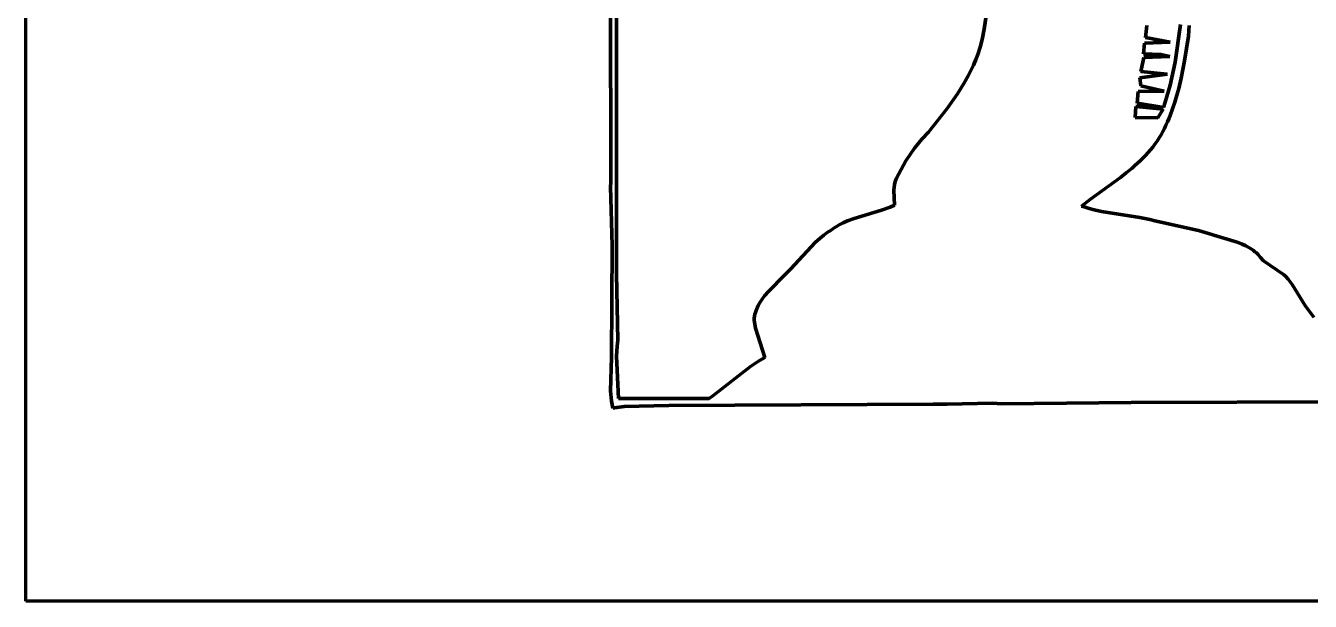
# Model space of a CAD drawing. Header units: millimetres. Extents: x 0 to 12.5, y 0 to 14.6.
# Drawn here: x 0 to 6.21, y 0 to 2.79 of the extents above; entities that cross this region are included whole.
import ezdxf

# ---------------------------------------------------------------- set-up
doc = ezdxf.new("R2010")
doc.units = ezdxf.units.MM
doc.layers.add('color#131313ff', color=7, linetype='CONTINUOUS', lineweight=100)
doc.layers.add('color#fcfcfcff', color=7, linetype='CONTINUOUS', lineweight=100)

msp = doc.modelspace()

# ---------------------------------------------------------------- linework, layer by layer
at = {"layer": 'color#131313ff'}
for p, q in [((2.8298, 2.0278), (2.8272, 3.8424)), ((2.8585, 2.8751), (2.8583, 1.5832)), ((4.637, 2.7702), (4.6484, 2.846)), ((4.6264, 2.7202), (4.637, 2.7702)), ((5.4232, 2.7866), (5.4173, 2.7289)), ((5.56, 2.6094), (5.5863, 2.7917)), ((5.6242, 2.7358), (5.606, 2.6171)), ((5.6286, 2.7877), (5.6242, 2.7358)), ((4.6052, 2.6466), (4.6167, 2.6832)), ((4.6167, 2.6832), (4.6264, 2.7202)), ((5.4119, 2.7014), (5.4077, 2.6495)), ((5.5361, 2.7063), (5.4119, 2.7014)), ((5.4173, 2.7289), (5.5361, 2.7063)), ((4.5851, 2.5958), (4.5966, 2.6225)), ((4.5966, 2.6225), (4.6052, 2.6466)), ((5.4088, 2.6327), (5.3945, 2.5653)), ((5.4077, 2.6495), (5.491, 2.647)), ((5.5338, 2.6372), (5.4088, 2.6327)), ((5.491, 2.647), (5.5338, 2.6372)), ((5.606, 2.6171), (5.5895, 2.5327)), ((4.5593, 2.5438), (4.5726, 2.5695)), ((4.5726, 2.5695), (4.5851, 2.5958)), ((5.5209, 2.5525), (5.3888, 2.5344)), ((5.3945, 2.5653), (5.5209, 2.5525)), ((5.5357, 2.4986), (5.56, 2.6094)), ((4.5071, 2.4568), (4.5379, 2.5059)), ((4.5379, 2.5059), (4.5593, 2.5438)), ((5.3888, 2.5344), (5.3949, 2.4953)), ((5.3949, 2.4953), (5.5068, 2.4698)), ((5.5126, 2.4168), (5.5357, 2.4986)), ((5.5895, 2.5327), (5.5776, 2.4826)), ((4.4569, 2.3855), (4.5071, 2.4568)), ((5.3815, 2.4675), (5.3769, 2.4118)), ((5.5068, 2.4698), (5.3815, 2.4675)), ((5.5686, 2.4495), (5.5586, 2.4167)), ((5.5776, 2.4826), (5.5686, 2.4495)), ((4.3674, 2.2714), (4.4569, 2.3855)), ((5.3693, 2.3949), (5.3669, 2.3425)), ((5.5015, 2.3823), (5.3693, 2.3949)), ((5.3769, 2.4118), (5.5039, 2.3898)), ((5.4758, 2.3399), (5.5015, 2.3823)), ((5.5039, 2.3898), (5.5126, 2.4168)), ((5.5477, 2.3842), (5.5356, 2.3521)), ((5.5586, 2.4167), (5.5477, 2.3842)), ((5.3669, 2.3425), (5.4758, 2.3399)), ((5.5153, 2.3049), (5.5079, 2.2894)), ((5.5224, 2.3205), (5.5153, 2.3049)), ((5.5291, 2.3363), (5.5224, 2.3205)), ((5.5356, 2.3521), (5.5291, 2.3363)), ((4.2993, 2.1937), (4.3349, 2.2374)), ((4.3349, 2.2374), (4.3674, 2.2714)), ((5.4826, 2.2432), (5.4727, 2.228)), ((5.492, 2.2588), (5.4826, 2.2432)), ((5.5001, 2.274), (5.492, 2.2588)), ((5.5079, 2.2894), (5.5001, 2.274)), ((4.2573, 2.1315), (4.2993, 2.1937)), ((5.4403, 2.1851), (5.4286, 2.1716)), ((5.4515, 2.199), (5.4403, 2.1851)), ((5.4623, 2.2133), (5.4515, 2.199)), ((5.4727, 2.228), (5.4623, 2.2133)), ((4.2127, 2.0488), (4.2573, 2.1315)), ((5.3785, 2.1209), (5.3653, 2.109)), ((5.3915, 2.1331), (5.3785, 2.1209)), ((5.4042, 2.1456), (5.3915, 2.1331)), ((5.4166, 2.1585), (5.4042, 2.1456)), ((5.4286, 2.1716), (5.4166, 2.1585)), ((5.2957, 2.0524), (5.1502, 1.9461)), ((5.324, 2.0745), (5.2957, 2.0524)), ((5.3517, 2.0972), (5.324, 2.0745)), ((5.3653, 2.109), (5.3517, 2.0972)), ((2.8296, 2.0067), (2.8298, 2.0278)), ((2.8361, 1.7222), (2.8296, 2.0067)), ((4.2001, 1.9911), (4.2022, 2.0184)), ((4.2034, 1.9172), (4.2001, 1.9911)), ((4.2022, 2.0184), (4.2054, 2.0316)), ((4.2054, 2.0316), (4.2086, 2.0403)), ((4.2086, 2.0403), (4.2127, 2.0488)), ((5.1502, 1.9461), (5.1079, 1.9134)), ((4.0076, 1.8533), (4.1391, 1.8934)), ((4.1391, 1.8934), (4.1823, 1.9085)), ((4.1823, 1.9085), (4.2034, 1.9172)), ((5.1079, 1.9134), (5.1197, 1.9092)), ((5.1197, 1.9092), (5.1436, 1.9018)), ((5.1436, 1.9018), (5.1677, 1.8954)), ((5.1677, 1.8954), (5.2042, 1.8874)), ((5.2042, 1.8874), (5.3891, 1.8581)), ((3.8956, 1.7972), (3.9051, 1.8039)), ((3.9051, 1.8039), (3.9147, 1.8103)), ((3.9147, 1.8103), (3.9245, 1.8162)), ((3.9245, 1.8162), (3.9345, 1.8218)), ((3.9345, 1.8218), (3.9446, 1.8271)), ((3.9446, 1.8271), (3.9548, 1.8321)), ((3.9548, 1.8321), (3.9756, 1.8412)), ((3.9756, 1.8412), (4.0076, 1.8533)), ((5.3891, 1.8581), (5.4379, 1.8479)), ((5.4379, 1.8479), (5.462, 1.8416)), ((5.462, 1.8416), (5.6727, 1.7956)), ((3.8192, 1.7368), (3.8433, 1.7586)), ((3.8433, 1.7586), (3.86, 1.7722)), ((3.86, 1.7722), (3.8775, 1.7852)), ((3.8775, 1.7852), (3.8956, 1.7972)), ((5.6727, 1.7956), (5.7381, 1.7749)), ((5.7381, 1.7749), (5.7465, 1.772)), ((5.7465, 1.772), (5.8597, 1.7379)), ((2.8342, 1.1806), (2.8361, 1.7222)), ((3.7006, 1.61), (3.8192, 1.7368)), ((5.8597, 1.7379), (5.885, 1.7283)), ((5.885, 1.7283), (5.9014, 1.7208)), ((5.9014, 1.7208), (5.9171, 1.7124)), ((5.9171, 1.7124), (5.9247, 1.7078)), ((5.9247, 1.7078), (5.9321, 1.7029)), ((5.9321, 1.7029), (5.9394, 1.6977)), ((5.9394, 1.6977), (5.9464, 1.6921)), ((5.9464, 1.6921), (5.9531, 1.6862)), ((5.9531, 1.6862), (5.9597, 1.6798)), ((5.9597, 1.6798), (5.9659, 1.6731)), ((5.9659, 1.6731), (5.9719, 1.6659)), ((5.9719, 1.6659), (5.9883, 1.6479)), ((5.9883, 1.6479), (6.0837, 1.5823)), ((2.8583, 1.5832), (2.8638, 1.2639)), ((3.5924, 1.4994), (3.6702, 1.5792)), ((3.6702, 1.5792), (3.7006, 1.61)), ((6.0837, 1.5823), (6.0933, 1.5734)), ((6.0933, 1.5734), (6.1063, 1.5591)), ((6.1063, 1.5591), (6.1255, 1.5333)), ((3.5742, 1.4781), (3.5924, 1.4994)), ((6.1255, 1.5333), (6.1908, 1.4289)), ((3.5399, 1.4241), (3.5439, 1.4323)), ((3.5439, 1.4323), (3.5483, 1.4403)), ((3.5483, 1.4403), (3.5529, 1.4481)), ((3.5529, 1.4481), (3.5631, 1.4634)), ((3.5631, 1.4634), (3.5742, 1.4781)), ((3.5234, 1.3615), (3.5244, 1.3711)), ((3.5244, 1.3711), (3.5258, 1.3804)), ((3.5258, 1.3804), (3.5278, 1.3896)), ((3.5278, 1.3896), (3.5302, 1.3985)), ((3.5302, 1.3985), (3.533, 1.4072)), ((3.533, 1.4072), (3.5363, 1.4158)), ((3.5363, 1.4158), (3.5399, 1.4241)), ((6.1908, 1.4289), (6.2304, 1.3762)), ((3.5297, 1.323), (3.5234, 1.3615)), ((3.5755, 1.18), (3.5297, 1.323)), ((2.8638, 1.2639), (2.8605, 1.2347)), ((2.8605, 1.2347), (2.8585, 1.186)), ((2.8585, 1.186), (2.8668, 0.9813)), ((2.8292, 1.0191), (2.8342, 1.1806)), ((3.3245, 0.9951), (3.5068, 1.1374)), ((3.5068, 1.1374), (3.5454, 1.1627)), ((3.5454, 1.1627), (3.5755, 1.18)), ((2.8337, 0.9684), (2.8292, 1.0191)), ((3.306, 0.9814), (3.3245, 0.9951)), ((2.8397, 0.9349), (2.8337, 0.9684)), ((2.8489, 0.9368), (2.8397, 0.9349)), ((2.8954, 0.9438), (2.8489, 0.9368)), ((2.8668, 0.9813), (3.306, 0.9814)), ((3.1111, 0.9483), (2.8954, 0.9438)), ((4.3889, 0.9542), (3.1111, 0.9483)), ((4.4579, 0.9546), (4.3889, 0.9542)), ((4.6763, 0.9589), (4.4579, 0.9546)), ((4.7222, 0.9555), (4.6763, 0.9589)), ((5.3472, 0.9618), (4.7222, 0.9555)), ((7.3613, 0.9689), (5.3472, 0.9618))]:
    msp.add_line(p, q, dxfattribs=at)
at = {"layer": 'color#fcfcfcff'}
for p, q in [((0, 0), (0, 14.5972)), ((2.8272, 3.8424), (2.8298, 2.0278)), ((2.8583, 1.5832), (2.8585, 2.8751)), ((4.6484, 2.846), (4.637, 2.7702)), ((4.637, 2.7702), (4.6264, 2.7202)), ((5.4173, 2.7289), (5.4232, 2.7866)), ((5.5863, 2.7917), (5.56, 2.6094)), ((5.606, 2.6171), (5.6242, 2.7358)), ((5.6242, 2.7358), (5.6286, 2.7877)), ((4.6167, 2.6832), (4.6052, 2.6466)), ((4.6264, 2.7202), (4.6167, 2.6832)), ((5.4077, 2.6495), (5.4119, 2.7014)), ((5.4119, 2.7014), (5.5361, 2.7063)), ((5.5361, 2.7063), (5.4173, 2.7289)), ((4.5966, 2.6225), (4.5851, 2.5958)), ((4.6052, 2.6466), (4.5966, 2.6225)), ((5.3945, 2.5653), (5.4088, 2.6327)), ((5.491, 2.647), (5.4077, 2.6495)), ((5.4088, 2.6327), (5.5338, 2.6372)), ((5.5338, 2.6372), (5.491, 2.647)), ((5.5895, 2.5327), (5.606, 2.6171)), ((4.5726, 2.5695), (4.5593, 2.5438)), ((4.5851, 2.5958), (4.5726, 2.5695)), ((5.3888, 2.5344), (5.5209, 2.5525)), ((5.5209, 2.5525), (5.3945, 2.5653)), ((5.56, 2.6094), (5.5357, 2.4986)), ((4.5379, 2.5059), (4.5071, 2.4568)), ((4.5593, 2.5438), (4.5379, 2.5059)), ((5.3949, 2.4953), (5.3888, 2.5344)), ((5.5068, 2.4698), (5.3949, 2.4953)), ((5.5357, 2.4986), (5.5126, 2.4168)), ((5.5776, 2.4826), (5.5895, 2.5327)), ((4.5071, 2.4568), (4.4569, 2.3855)), ((5.3769, 2.4118), (5.3815, 2.4675)), ((5.3815, 2.4675), (5.5068, 2.4698)), ((5.5586, 2.4167), (5.5686, 2.4495)), ((5.5686, 2.4495), (5.5776, 2.4826)), ((4.4569, 2.3855), (4.3674, 2.2714)), ((5.3669, 2.3425), (5.3693, 2.3949)), ((5.3693, 2.3949), (5.5015, 2.3823)), ((5.5039, 2.3898), (5.3769, 2.4118)), ((5.5015, 2.3823), (5.4758, 2.3399)), ((5.5126, 2.4168), (5.5039, 2.3898)), ((5.5356, 2.3521), (5.5477, 2.3842)), ((5.5477, 2.3842), (5.5586, 2.4167)), ((5.4758, 2.3399), (5.3669, 2.3425)), ((5.5079, 2.2894), (5.5153, 2.3049)), ((5.5153, 2.3049), (5.5224, 2.3205)), ((5.5224, 2.3205), (5.5291, 2.3363)), ((5.5291, 2.3363), (5.5356, 2.3521)), ((4.3349, 2.2374), (4.2993, 2.1937)), ((4.3674, 2.2714), (4.3349, 2.2374)), ((5.4727, 2.228), (5.4826, 2.2432)), ((5.4826, 2.2432), (5.492, 2.2588)), ((5.492, 2.2588), (5.5001, 2.274)), ((5.5001, 2.274), (5.5079, 2.2894)), ((4.2993, 2.1937), (4.2573, 2.1315)), ((5.4286, 2.1716), (5.4403, 2.1851)), ((5.4403, 2.1851), (5.4515, 2.199)), ((5.4515, 2.199), (5.4623, 2.2133)), ((5.4623, 2.2133), (5.4727, 2.228)), ((4.2573, 2.1315), (4.2127, 2.0488)), ((5.3653, 2.109), (5.3785, 2.1209)), ((5.3785, 2.1209), (5.3915, 2.1331)), ((5.3915, 2.1331), (5.4042, 2.1456)), ((5.4042, 2.1456), (5.4166, 2.1585)), ((5.4166, 2.1585), (5.4286, 2.1716)), ((5.1502, 1.9461), (5.2957, 2.0524)), ((5.2957, 2.0524), (5.324, 2.0745)), ((5.324, 2.0745), (5.3517, 2.0972)), ((5.3517, 2.0972), (5.3653, 2.109)), ((2.8298, 2.0278), (2.8296, 2.0067)), ((2.8296, 2.0067), (2.8361, 1.7222)), ((4.2022, 2.0184), (4.2001, 1.9911)), ((4.2001, 1.9911), (4.2034, 1.9172)), ((4.2054, 2.0316), (4.2022, 2.0184)), ((4.2086, 2.0403), (4.2054, 2.0316)), ((4.2127, 2.0488), (4.2086, 2.0403)), ((5.1079, 1.9134), (5.1502, 1.9461)), ((4.1391, 1.8934), (4.0076, 1.8533)), ((4.1823, 1.9085), (4.1391, 1.8934)), ((4.2034, 1.9172), (4.1823, 1.9085)), ((5.1197, 1.9092), (5.1079, 1.9134)), ((5.1436, 1.9018), (5.1197, 1.9092)), ((5.1677, 1.8954), (5.1436, 1.9018)), ((5.2042, 1.8874), (5.1677, 1.8954)), ((5.3891, 1.8581), (5.2042, 1.8874)), ((3.9051, 1.8039), (3.8956, 1.7972)), ((3.9147, 1.8103), (3.9051, 1.8039)), ((3.9245, 1.8162), (3.9147, 1.8103)), ((3.9345, 1.8218), (3.9245, 1.8162)), ((3.9446, 1.8271), (3.9345, 1.8218)), ((3.9548, 1.8321), (3.9446, 1.8271)), ((3.9756, 1.8412), (3.9548, 1.8321)), ((4.0076, 1.8533), (3.9756, 1.8412)), ((5.4379, 1.8479), (5.3891, 1.8581)), ((5.462, 1.8416), (5.4379, 1.8479)), ((5.6727, 1.7956), (5.462, 1.8416)), ((3.8433, 1.7586), (3.8192, 1.7368)), ((3.86, 1.7722), (3.8433, 1.7586)), ((3.8775, 1.7852), (3.86, 1.7722)), ((3.8956, 1.7972), (3.8775, 1.7852)), ((5.7381, 1.7749), (5.6727, 1.7956)), ((5.7465, 1.772), (5.7381, 1.7749)), ((5.8597, 1.7379), (5.7465, 1.772)), ((2.8361, 1.7222), (2.8342, 1.1806)), ((3.8192, 1.7368), (3.7006, 1.61)), ((5.885, 1.7283), (5.8597, 1.7379)), ((5.9014, 1.7208), (5.885, 1.7283)), ((5.9171, 1.7124), (5.9014, 1.7208)), ((5.9247, 1.7078), (5.9171, 1.7124)), ((5.9321, 1.7029), (5.9247, 1.7078)), ((5.9394, 1.6977), (5.9321, 1.7029)), ((5.9464, 1.6921), (5.9394, 1.6977)), ((5.9531, 1.6862), (5.9464, 1.6921)), ((5.9597, 1.6798), (5.9531, 1.6862)), ((5.9659, 1.6731), (5.9597, 1.6798)), ((5.9719, 1.6659), (5.9659, 1.6731)), ((5.9883, 1.6479), (5.9719, 1.6659)), ((6.0837, 1.5823), (5.9883, 1.6479)), ((2.8638, 1.2639), (2.8583, 1.5832)), ((3.6702, 1.5792), (3.5924, 1.4994)), ((3.7006, 1.61), (3.6702, 1.5792)), ((6.0933, 1.5734), (6.0837, 1.5823)), ((6.1063, 1.5591), (6.0933, 1.5734)), ((6.1255, 1.5333), (6.1063, 1.5591)), ((3.5924, 1.4994), (3.5742, 1.4781)), ((6.1908, 1.4289), (6.1255, 1.5333)), ((3.5439, 1.4323), (3.5399, 1.4241)), ((3.5483, 1.4403), (3.5439, 1.4323)), ((3.5529, 1.4481), (3.5483, 1.4403)), ((3.5631, 1.4634), (3.5529, 1.4481)), ((3.5742, 1.4781), (3.5631, 1.4634)), ((3.5244, 1.3711), (3.5234, 1.3615)), ((3.5258, 1.3804), (3.5244, 1.3711)), ((3.5278, 1.3896), (3.5258, 1.3804)), ((3.5302, 1.3985), (3.5278, 1.3896)), ((3.533, 1.4072), (3.5302, 1.3985)), ((3.5363, 1.4158), (3.533, 1.4072)), ((3.5399, 1.4241), (3.5363, 1.4158)), ((6.2304, 1.3762), (6.1908, 1.4289)), ((3.5234, 1.3615), (3.5297, 1.323)), ((3.5297, 1.323), (3.5755, 1.18)), ((2.8605, 1.2347), (2.8638, 1.2639)), ((2.8585, 1.186), (2.8605, 1.2347)), ((2.8668, 0.9813), (2.8585, 1.186)), ((2.8342, 1.1806), (2.8292, 1.0191)), ((3.5068, 1.1374), (3.3245, 0.9951)), ((3.5454, 1.1627), (3.5068, 1.1374)), ((3.5755, 1.18), (3.5454, 1.1627)), ((2.8292, 1.0191), (2.8337, 0.9684)), ((3.3245, 0.9951), (3.306, 0.9814)), ((2.8337, 0.9684), (2.8397, 0.9349)), ((2.8397, 0.9349), (2.8489, 0.9368)), ((2.8489, 0.9368), (2.8954, 0.9438)), ((3.306, 0.9814), (2.8668, 0.9813)), ((2.8954, 0.9438), (3.1111, 0.9483)), ((3.1111, 0.9483), (4.3889, 0.9542)), ((4.3889, 0.9542), (4.4579, 0.9546)), ((4.4579, 0.9546), (4.6763, 0.9589)), ((4.6763, 0.9589), (4.7222, 0.9555)), ((4.7222, 0.9555), (5.3472, 0.9618)), ((5.3472, 0.9618), (7.3613, 0.9689)), ((12.5, 0), (0, 0))]:
    msp.add_line(p, q, dxfattribs=at)

doc.saveas('drawing.dxf')
